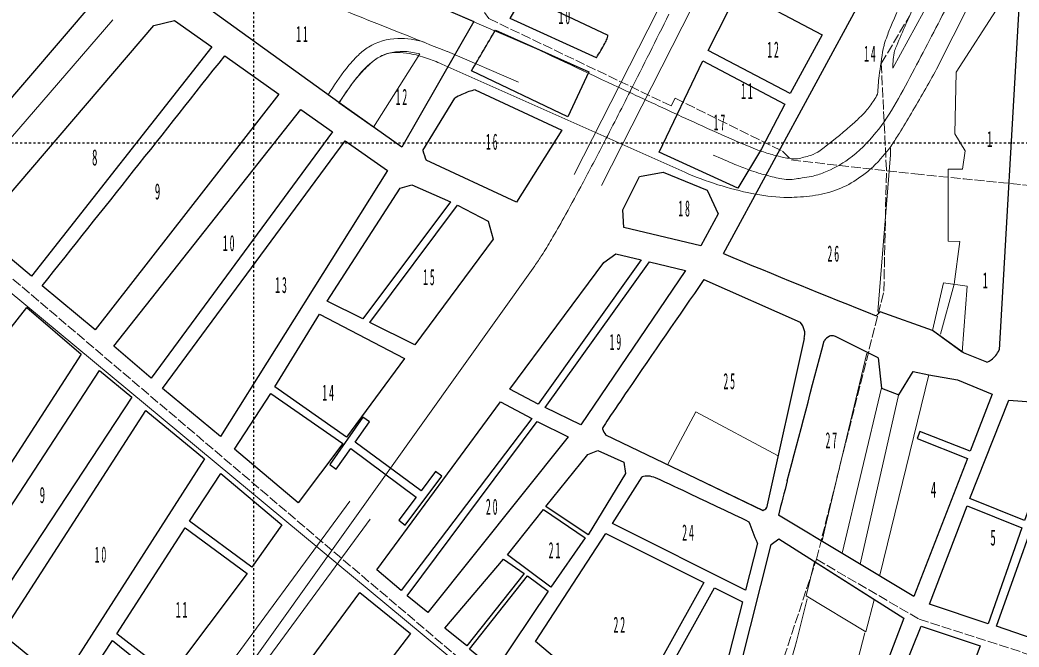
# Model space of a CAD drawing. Units: millimetres, scale not verified. Extents: x -73 to 77, y -72 to 79.
# Drawn here: x -33.52 to 11.37, y -43.99 to -15.81 of the extents above; entities that cross this region are included whole.
import ezdxf
from ezdxf.enums import TextEntityAlignment as Align

# ---------------------------------------------------------------- set-up
doc = ezdxf.new("R2010")
doc.units = ezdxf.units.MM
doc.header["$LTSCALE"] = 0.25
doc.linetypes.add('USER1', pattern=[0.70556, 0.35278, -0.35278])
doc.linetypes.add('USER3', pattern=[2.11668, 1.7639, -0.35278])
for name, color, linetype in [('0-0_01 グリッド', 7, 'USER1'), ('0-6_07 街区符号', 7, 'Continuous'), ('1-4_21 デッキ・歩道橋', 7, 'Continuous'), ('1-9_26 道路', 7, 'Continuous')]:
    doc.layers.add(name, color=color, linetype=linetype)
for name, color, linetype, lineweight in [('0-7_08 地下鉄', 7, 'Continuous', 18), ('0-C_13 町界', 30, 'USER3', 18), ('1-1_18 高速分離帯', 5, 'Continuous', 18), ('1-7_24 立体交差', 7, 'Continuous', 18), ('1-D_30 公園・緑地', 3, 'Continuous', 18)]:
    doc.layers.add(name, color=color, linetype=linetype, lineweight=lineweight)
doc.styles.add('ＭＳ ゴシック', font='')
doc.styles.get('ＭＳ ゴシック').set_extended_font_data('MS Gothic')

msp = doc.modelspace()

# ---------------------------------------------------------------- linework, layer by layer
at = {"layer": '0-0_01 グリッド'}
for p, q in [((-23.0149, -71.1492), (-23.0149, 78.6565)), ((76.9889, -21.3394), (-73.0153, -21.3394))]:
    msp.add_line(p, q, dxfattribs=at)
at = {"layer": '0-7_08 地下鉄'}
for points in [[(-9.9807, -47.9498), (-36.4392, -25.9889), (-52.5789, -11.9663)], [(-43.0934, -71.1492), (-35.4146, -61.9236), (-10.3872, -26.8619)]]:
    msp.add_lwpolyline(points, dxfattribs=at)
at = {"layer": '0-7_08 地下鉄', "color": 30}
msp.add_lwpolyline([(-29.345, -15.81), (-56.8618, -47.6928), (-64.1379, -56.4238), (-73.0153, -66.8666)], dxfattribs=at)
at = {"layer": '0-7_08 地下鉄'}
for centre, radius, start, end in [((-532.7142, 247.5253), 590.2293, 333.15529, 333.53046), ((-263.7858, 111.4218), 288.8216, 332.60908, 333.15431), ((-153.1504, 54.0676), 164.2033, 331.8859, 332.61791), ((-88.4225, 19.4567), 90.803, 330.89976, 331.90197), ((-51.3769, -1.1838), 48.3953, 329.5948, 330.92153), ((-30.6701, -13.356), 24.3759, 327.69074, 329.63761), ((-19.3899, -20.4988), 11.0245, 324.74722, 327.73079)]:
    msp.add_arc(centre, radius, start, end, dxfattribs=at)
at = {"layer": '0-C_13 町界'}
for points in [[(-2.0969, -52.4385), (-1.5677, -51.6447), (2.2708, -40.0436), (5.2984, -27.9967), (5.4162, -22.5287), (5.1813, -17.7661), (8.1799, -12.7097), (17.6457, 5.3995), (25.8265, 21.4579), (33.5139, 37.127), (44.0973, 58.5288), (54.3383, 78.6565)], [(-26.5689, -8.844), (-12.9745, -15.0438), (-12.4453, -15.7494), (-4.2576, -19.674), (-4.0813, -19.3213), (0.746, -21.7067), (1.1367, -22.0994), (6.6882, -22.7281)], [(-2.0969, -52.4385), (-6.5066, -50.3218), (-12.0629, -45.9561), (-55.2688, -9.2339), (-56.026, -10.0346), (-59.642, -9.1526)], [(2.2708, -40.0436), (6.879, -42.7336), (39.8839, -53.3721), (40.5013, -51.6082), (66.6752, -59.7111), (66.4768, -60.3505), (76.9889, -63.7302)]]:
    msp.add_lwpolyline(points, dxfattribs=at)
msp.add_arc((202.4679, 1909.2245), 1941.8473, 264.21353, 264.56487, dxfattribs=at)
at = {"layer": '1-1_18 高速分離帯'}
for p, q in [((10.1133, -9.9433), (5.6974, -17.9721)), ((-10.4113, -17.0544), (-15.5638, -14.8264)), ((-14.3139, -17.2308), (-11.1169, -18.5974)), ((-14.5668, -17.7892), (-3.6423, -22.6547)), ((7.3276, -31.7595), (5.1131, -40.7526)), ((3.4298, -39.768), (5.1958, -32.3362)), ((4.2311, -40.2676), (5.973, -32.617)), ((1.3717, -43.7368), (1.8588, -41.8189))]:
    msp.add_line(p, q, dxfattribs=at)
for points in [[(7.6707, -18.0204), (11.3735, -10.6478), (13.9105, -5.5187), (18.4967, 3.4772)], [(9.9982, -14.5983), (9.8976, -14.8088), (10.4854, -15.1616), (8.5451, -18.1602), (8.4865, -20.9236), (8.9564, -21.688), (8.8393, -22.5111), (8.1923, -22.5111), (8.1923, -25.745), (8.707, -25.7595), (8.4645, -27.6781), (7.8471, -29.9267)], [(5.5981, -21.5482), (5.605, -21.8644), (5.0249, -28.9128)], [(2.5334, -39.2092), (2.6512, -38.6728), (4.5398, -30.7866)], [(4.4427, -43.3578), (2.6216, -50.41), (2.5554, -51.336)]]:
    msp.add_lwpolyline(points, dxfattribs=at)
for centre, radius, start, end in [((8008.233, 20103.8489), 21661.4659, 248.23007, 248.26216), ((36.3057, -29.1648), 33.3569, 153.31338, 156.67938), ((206.8836, -105.2536), 219.553, 155.56209, 156.01243), ((-286.5599, 136.4589), 331.4311, 332.22109, 332.79611), ((17.5255, -21.0304), 12.8908, 156.8358, 159.57578), ((49.776, -35.4733), 47.646, 155.87217, 157.12235), ((10.3803, -18.3825), 5.2707, 159.44611, 163.72469), ((-16.4756, -19.2226), 2.5955, 122.2785, 134.89785), ((-16.4516, -19.3777), 2.7402, 91.81975, 120.97218), ((-16.4831, -20.529), 3.8905, 73.03882, 90.81679), ((313.4012, 666.6943), 756.5493, 244.65851, 245.02658), ((7.118, -17.4364), 1.874, 163.5378, 170.03981), ((8.6465, -18.1571), 3.0202, 156.44613, 161.39503), ((-14.3276, -21.4981), 5.7242, 134.05187, 142.15836), ((-16.0279, -19.7073), 2.6062, 119.74488, 130.99972), ((-16.6735, -18.6148), 1.3374, 107.15359, 118.95181), ((-16.5964, -18.987), 1.7162, 89.45544, 105.94781), ((-16.5684, -20.2965), 3.0256, 79.28267, 90.22243), ((-16.9229, -22.4185), 5.1768, 71.13301, 79.79498), ((29.2727, -21.3758), 24.3763, 169.92672, 172.79273), ((9.8191, -18.0376), 4.1222, 168.18482, 179.09028), ((-14.1774, -21.7769), 5.3823, 131.41367, 139.42929), ((-17.3498, -23.8387), 6.6589, 65.29616, 71.60901), ((-10.2724, -24.7775), 10.939, 141.62367, 149.2119), ((-10.6704, -24.7276), 9.9654, 139.65661, 148.57009), ((16.148, -19.699), 11.1448, 172.87982, 177.18177), ((-48.3881, 10.8309), 62.1578, 330.76785, 332.35675), ((-78.1964, 29.8326), 98.3009, 329.5384, 330.86948), ((156.1341, 328.7399), 383.7945, 245.00859, 245.46215), ((-1.9834, -15.0388), 8.1185, 325.08924, 329.56737), ((2.5283, -18.1123), 2.6605, 317.58388, 323.7607), ((-3.3441, -14.3101), 10.5728, 321.63014, 330.45391), ((-4.0932, -11.5632), 11.9781, 311.2543, 313.87902), ((0.061, -15.8682), 5.9957, 313.77957, 317.65537), ((-31.1123, 2.112), 43.6627, 328.20024, 329.57051), ((54.2991, 105.477), 138.4037, 245.42827, 246.19557), ((-12.3272, -2.167), 24.4717, 307.11971, 311.24113), ((-0.3243, -16.6388), 6.7599, 306.74252, 321.21678), ((-7.3511, -12.6501), 15.6892, 326.00654, 328.29233), ((13.9957, 13.9884), 38.4311, 246.11884, 247.55855), ((2.1749, -14.696), 7.4065, 247.36989, 250.83006), ((1.8978, -18.9062), 4.5232, 321.93781, 326.20838), ((12.8391, 12.1119), 37.2356, 245.90071, 247.53499), ((3.9053, -9.0714), 13.2891, 251.7465, 254.51444), ((2.3096, -14.8541), 7.2904, 254.46586, 257.92718), ((1.5789, -18.2932), 3.7744, 257.85484, 262.72677), ((-1.4229, -10.0757), 12.3076, 283.32824, 284.75053), ((0.844, -18.4538), 3.6289, 283.81858, 288.62454), ((1.44, -20.1751), 1.8076, 288.1478, 303.62936), ((0.1781, -17.6896), 6.6155, 316.87477, 321.48371), ((4.7448, -21.1459), 0.9009, 312.57247, 322.4581), ((5.3931, -5.9324), 17.7154, 247.48918, 249.67209), ((1.3499, -20.0588), 1.9941, 262.82893, 271.85225), ((0.6619, -17.809), 5.233, 291.75663, 305.7542), ((2.1913, -19.5738), 3.8581, 311.50284, 316.85925), ((2.4135, -8.7789), 15.1398, 246.422, 258.41656), ((1.5452, -16.3531), 6.6069, 249.57002, 253.48477), ((6.3374, 0.1475), 23.7893, 253.71635, 255.26216), ((1.565, -17.9791), 5.0449, 255.30732, 259.33663), ((0.7483, -16.448), 6.521, 277.81412, 281.44133), ((1.3406, -19.3959), 3.5143, 281.5107, 286.49808), ((1.7095, -20.6397), 2.2169, 286.48533, 293.72923), ((1.5974, -19.2602), 4.4734, 279.88532, 306.71313), ((0.1469, -17.2311), 6.9674, 306.29978, 311.32771), ((1.0278, -21.0806), 1.8982, 257.94871, 280.28813), ((-3.941, 13.7894), 37.1191, 278.22123, 278.63949), ((1.2025, -14.4849), 9.3069, 258.66649, 267.56074), ((0.9882, -17.881), 5.9052, 268.23574, 272.77893), ((0.8877, -14.6423), 9.1451, 272.42439, 279.29874), ((-703.1456, 152.751), 731.4041, 344.06939, 344.41637)]:
    msp.add_arc(centre, radius, start, end, dxfattribs=at)
at = {"layer": '1-4_21 デッキ・歩道橋'}
msp.add_lwpolyline([(-14.8421, -36.0955), (-15.4953, -36.9665), (-18.4533, -34.775), (-17.8152, -33.8686), (-18.1039, -33.6653), (-19.5957, -35.7858), (-19.307, -35.9887), (-18.6562, -35.0641), (-15.7072, -37.249), (-16.4909, -38.2942), (-16.2088, -38.5057), (-14.5599, -36.3071)], close=True, dxfattribs=at)
at = {"layer": '1-7_24 立体交差'}
for points in [[(-8.6123, -22.7505), (-4.4761, -14.6183), (-3.3137, -15.2353), (-7.3886, -23.2459)], [(-18.6899, -37.4377), (-24.8822, -45.8445), (-23.9107, -46.5887), (-17.777, -38.2405)]]:
    msp.add_lwpolyline(points, dxfattribs=at)
at = {"layer": '1-9_26 道路'}
for p, q in [((-1.9101, -26.3021), (5.0862, -13.4256)), ((-10.8957, -14.7013), (-7.1047, -16.4932)), ((-15.4122, -21.675), (-13.977, -19.3254)), ((-2.7852, -27.4776), (1.5363, -29.3962)), ((1.7127, -30.1234), (0.0267, -37.7388)), ((-0.1373, -37.8501), (-7.195, -34.4674)), ((-6.9001, -38.443), (-5.5633, -36.3415))]:
    msp.add_line(p, q, dxfattribs=at)
for points in [[(-25.576, -14.9032), (-25.8206, -14.1457), (-23.7501, -10.1407), (-12.991, -14.9763), (-13.0158, -15.0779), (-15.3048, -14.2163), (-15.5687, -14.8161), (-13.1261, -15.8717), (-16.3535, -21.5241), (-19.1902, -19.5245)], [(-33.3889, -13.4646), (-33.0802, -13.3584), (-30.3827, -14.3282), (-30.1932, -14.978), (-37.5113, -23.4995), (-40.0862, -21.3108)], [(-1.239, -14.4829), (2.5341, -16.4749), (1.0885, -19.1077), (-2.5985, -17.1787)], [(-35.4063, -25.2958), (-27.4963, -16.0587), (-26.5793, -15.8265), (-24.8946, -17.0137), (-33.003, -27.3236)], [(-4.791, -21.7456), (-2.8369, -17.6514), (0.8494, -19.5886), (-0.2055, -21.6043), (-1.2638, -23.3682)], [(-29.3043, -30.4683), (-20.8948, -19.8332), (-19.4802, -20.8302), (-27.6211, -31.909)], [(-18.9028, -21.2371), (-17.0066, -22.5741), (-24.5074, -34.5246), (-27.1077, -32.3707)], [(-6.3792, -25.1321), (-6.4232, -24.3384), (-5.6736, -22.8391), (-4.6104, -22.6506), (-2.6453, -23.4585), (-2.1458, -24.5234), (-2.9313, -25.9565)], [(-15.9063, -23.2135), (-14.1782, -23.9763), (-18.1146, -29.2439), (-19.7111, -28.4394), (-16.4334, -23.3682)], [(-12.4736, -24.8569), (-12.2613, -25.653), (-15.7788, -30.4128), (-17.7949, -29.4037), (-13.8523, -24.1279)], [(-7.289, -26.7076), (-6.7464, -26.3228), (-5.604, -26.587), (-10.2363, -33.0728), (-11.5, -32.4055)], [(-8.3222, -34.0078), (-9.9152, -33.2299), (-5.2333, -26.6759), (-3.6127, -27.0631)], [(-40.4955, -38.0234), (-33.2049, -28.7333), (-30.7713, -30.8238), (-37.2302, -40.8367)], [(-16.2322, -31.0264), (-18.8463, -34.5635), (-22.0634, -32.2918), (-20.0638, -29.0275)], [(-36.4702, -41.5526), (-29.9403, -31.5604), (-28.4885, -32.7551), (-35.0598, -42.7432)], [(-19.0055, -34.8484), (-21.0126, -37.5156), (-23.8714, -35.1033), (-22.2508, -32.5905)], [(-11.9182, -32.9715), (-10.5188, -33.7184), (-16.3914, -41.451), (-17.4883, -40.5187)], [(9.1652, -37.3154), (10.9167, -32.8995), (13.5054, -33.0886), (11.6126, -38.3038)], [(-34.337, -43.3885), (-27.8539, -33.3525), (-25.2212, -35.5323), (-31.6601, -45.5868)], [(-10.2845, -33.8534), (-8.881, -34.539), (-15.189, -42.4421), (-16.113, -41.6938)], [(-9.8918, -37.6724), (-8.0011, -35.3348), (-7.5477, -35.1509), (-6.3792, -35.68), (-6.3061, -36.1872), (-7.9818, -38.9508)], [(-24.4901, -36.1854), (-21.752, -38.4961), (-23.0983, -40.3923), (-25.9013, -38.339)], [(10.3559, -43.0578), (12.8625, -36.0425), (15.3919, -37.0023), (12.8356, -43.8973)], [(11.4934, -38.636), (9.9824, -42.943), (7.3558, -42.0649), (9.0377, -37.6441)], [(-8.1141, -39.0824), (-9.6575, -41.3025), (-11.6123, -39.8473), (-9.9951, -37.805)], [(-23.3057, -40.6768), (-26.7536, -45.263), (-29.1686, -43.4012), (-26.0928, -38.636)], [(-10.3596, -43.7409), (-7.1915, -38.8888), (-2.7859, -41.0916), (-6.2069, -47.2363)], [(0.2355, -39.3842), (0.5738, -39.1276), (6.2031, -42.6847), (3.006, -51.0694), (0.2499, -52.6941), (-2.2781, -51.3112), (-2.5716, -50.4882)], [(-11.788, -40.0392), (-10.855, -40.6906), (-13.4396, -43.9373), (-14.4297, -43.1353)], [(-10.7083, -40.7933), (-9.7822, -41.4844), (-12.1704, -45.0349), (-13.3231, -44.0803)], [(-18.2407, -41.5316), (-15.9683, -43.3785), (-18.9952, -47.3376), (-21.2324, -45.5751)], [(-6.7044, -49.218), (-2.3118, -41.3283), (-1.0523, -41.9584), (-3.16, -50.195), (-3.7478, -50.6646)], [(6.9721, -43.0526), (9.6262, -43.9401), (6.3058, -52.9001), (4.6597, -52.1649), (4.0127, -51.1362), (3.9245, -50.6363)], [(-29.3608, -43.6989), (-27.003, -45.5999), (-28.7469, -48.0976), (-31.0083, -46.1897)]]:
    msp.add_lwpolyline(points, close=True, dxfattribs=at)
for points in [[(7.3028, -13.2007), (11.3584, -15.2598), (10.484, -30.6385)], [(-7.6153, -17.5071), (-11.4945, -15.7394), (-10.8957, -14.7013)], [(-12.1559, -16.2685), (-7.9632, -18.1368), (-8.9017, -20.1584), (-13.2301, -18.1017)], [(-24.3172, -17.4209), (-21.8863, -19.1497), (-30.1305, -29.7345), (-32.52, -27.759)], [(-13.0641, -18.9519), (-9.1704, -20.7572), (-11.2113, -23.9952), (-15.2648, -22.1084)], [(9.928, -31.1917), (8.88, -30.7646), (7.4785, -29.7596), (5.1303, -28.9245), (4.9539, -29.1009)], [(5.0497, -30.995), (5.1909, -32.3559), (5.9688, -32.6573), (6.611, -31.6086), (7.3235, -31.7492), (8.6085, -31.9876), (10.1719, -32.6242), (9.1783, -35.1819), (6.9231, -34.2958), (6.7943, -34.6238), (9.0508, -35.5105), (6.6399, -41.7166), (0.5662, -38.061)], [(-0.3819, -39.3177), (-0.9166, -41.4344), (-6.9001, -38.443)]]:
    msp.add_lwpolyline(points, dxfattribs=at)
for centre, radius, start, end in [((-149.862, 63.1932), 158.9879, 329.24769, 330.01339), ((-7.6218, -16.445), 0.5296, 336.83111, 349.15659), ((-7.1937, -16.5242), 0.0943, 347.51989, 19.25716), ((-15.1964, -12.5902), 9.036, 327.03392, 331.78214), ((-9.2213, -15.7909), 2.2577, 331.65974, 337.5418), ((-1995.3307, 1538.0664), 2510.8634, 321.41901, 321.72015), ((-12.0797, -22.5523), 3.7434, 109.81931, 120.4531), ((-12.6182, -21.1194), 2.2128, 101.6245, 109.28369), ((-12.0466, -20.7717), 3.4848, 195.02331, 202.55568), ((149.0108, 334.0131), 390.6459, 247.27323, 248.36047), ((594.0062, -441.8752), 726.5572, 145.22481, 145.70083), ((1.0153, -29.9076), 0.7301, 342.8023, 44.46409), ((3.3189, -30.7628), 0.879, 121.52828, 143.01905), ((2.9437, -30.2405), 0.2421, 89.18207, 110.39725), ((2.9385, -30.4778), 0.4796, 67.25749, 88.96542), ((-215.772, -471.8117), 493.0331, 63.39198, 63.64202), ((-9579.1555, 2493.66), 9908.6023, 345.20557, 345.24316), ((9.3569, -30.0893), 1.2538, 307.47964, 334.02302), ((9.5588, -30.308), 0.9578, 292.67098, 305.85301), ((84.7936, -94.6673), 110.2369, 145.63959, 146.45594), ((0.7312, -39.0031), 9.4155, 146.10888, 148.80578), ((-7.1701, -34.2343), 0.1872, 144.77381, 163.25235), ((-6.0906, -33.6885), 1.3514, 201.3476, 215.19675), ((-5.3419, -36.9589), 0.6559, 84.22717, 109.73143), ((-5.3516, -37.2377), 0.9344, 65.76527, 85.35657), ((-45.2817, -126.0937), 98.35, 64.72776, 65.80148), ((90.5712, -60.1692), 92.6805, 165.21582, 166.19946), ((-194.2317, -439.7541), 445.5803, 64.26503, 64.62668), ((-0.3624, -37.3419), 0.5558, 293.8909, 314.42854), ((-878.1165, -385.9068), 943.6853, 21.54746, 21.60934)]:
    msp.add_arc(centre, radius, start, end, dxfattribs=at)
at = {"layer": '1-D_30 公園・緑地'}
for points in [[(-18.6817, -18.799), (-19.1853, -19.5345), (-17.6295, -20.6311), (-15.5466, -17.3369)], [(0.0308, -37.7492), (0.5517, -35.3969), (-3.1552, -33.418), (-4.4154, -35.8075), (-0.1332, -37.8608)]]:
    msp.add_lwpolyline(points, dxfattribs=at)
for points in [[(7.4833, -29.7703), (8.8248, -30.7322), (9.0446, -27.7735), (7.9863, -27.6264)], [(2.1778, -40.1604), (1.8058, -41.6935), (4.4957, -43.3031), (4.8705, -41.8699), (4.8512, -41.8496)]]:
    msp.add_lwpolyline(points, close=True, dxfattribs=at)
for centre, radius, start, end in [((-16.3419, -19.4082), 2.1857, 86.45738, 132.45599), ((-16.4784, -20.8848), 3.6682, 75.28529, 85.75488), ((-15.1226, -20.8767), 4.0933, 131.17266, 140.68997), ((-12.7403, -22.9107), 7.2253, 140.17795, 145.31491), ((-0.363, -37.3468), 0.5631, 294.09642, 314.38713)]:
    msp.add_arc(centre, radius, start, end, dxfattribs=at)

# ---------------------------------------------------------------- texts
at = {"layer": '0-6_07 街区符号', "style": 'ＭＳ ゴシック', "width": 0.5}
for s, p in [('1', (9.9359, -21.737)), ('8', (-30.2807, -22.5645)), ('9', (-27.4584, -24.0934)), ('1', (9.7306, -28.0915)), ('9', (-32.6327, -37.734)), ('4', (7.4079, -37.4942)), ('5', (10.0833, -39.645))]:
    msp.add_text(s, height=0.7255, dxfattribs=at).set_placement(p, align=Align.BOTTOM_LEFT)
at = {"layer": '0-6_07 街区符号', "char_height": 0.7255, "attachment_point": 7, "style": 'ＭＳ ゴシック'}
for s, insert in [('\\T1.37;\\W0.45;10', (-9.3196, -16.0088)), ('\\T1.37;\\W0.45;11', (-21.1084, -16.8025)), ('\\T1.37;\\W0.45;12', (0.0581, -17.5036)), ('\\T1.37;\\W0.45;14', (4.4092, -17.68)), ('\\T1.37;\\W0.45;11', (-1.1174, -19.3602)), ('\\T1.37;\\W0.45;12', (-16.6397, -19.6248)), ('\\T1.37;\\W0.45;17', (-2.3522, -20.7713)), ('\\T1.37;\\W0.45;16', (-12.5828, -21.6533)), ('\\T1.37;\\W0.45;18', (-3.9397, -24.6519)), ('\\T1.37;\\W0.45;10', (-24.4009, -26.2101)), ('\\T1.37;\\W0.45;26', (2.7632, -26.6804)), ('\\T1.37;\\W0.45;13', (-22.0493, -28.0915)), ('\\T1.37;\\W0.45;15', (-15.405, -27.7387)), ('\\T1.37;\\W0.45;19', (-7.0265, -30.6491)), ('\\T1.37;\\W0.45;25', (-1.9112, -32.413)), ('\\T1.37;\\W0.45;14', (-19.9326, -32.9129)), ('\\T1.37;\\W0.45;27', (2.675, -35.0589)), ('\\T1.37;\\W0.45;20', (-12.5828, -38.0575)), ('\\T1.37;\\W0.45;24', (-3.7633, -39.2041)), ('\\T1.37;\\W0.45;10', (-30.1632, -40.2035)), ('\\T1.37;\\W0.45;21', (-9.7605, -39.9978)), ('\\T1.37;\\W0.45;11', (-26.5176, -42.6729)), ('\\T1.37;\\W0.45;22', (-6.8501, -43.3492))]:
    msp.add_mtext(s, dxfattribs=dict(at, insert=insert))

doc.saveas('drawing.dxf')
